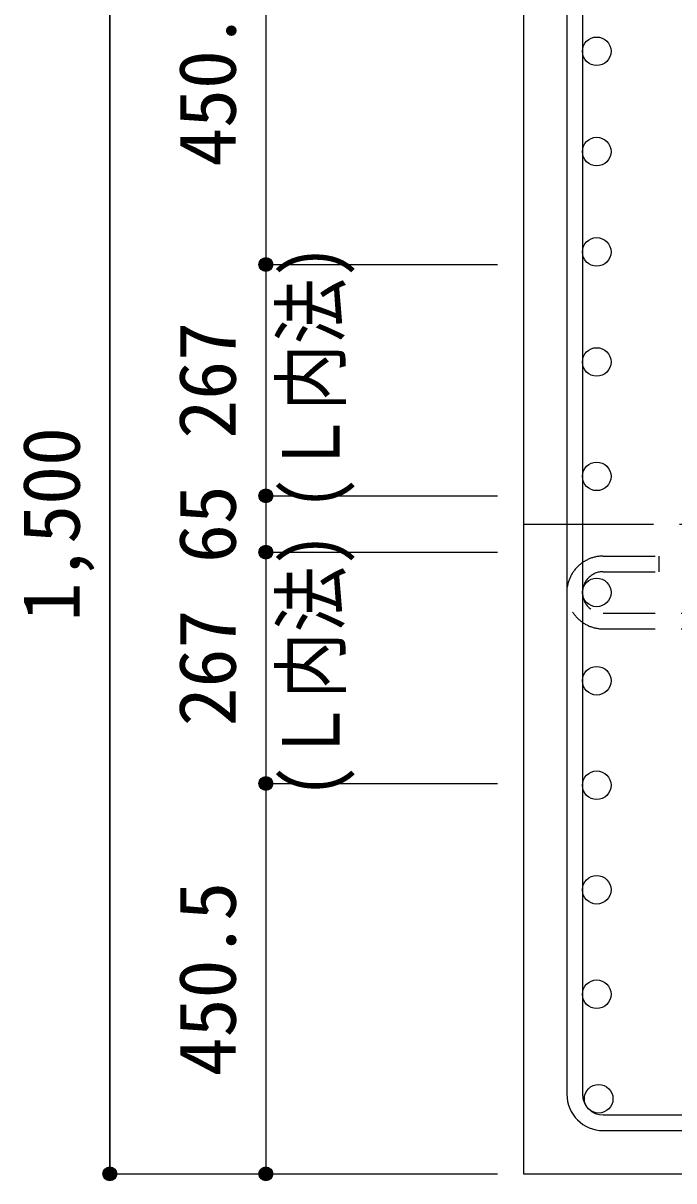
# Model space of a CAD drawing. Units: millimetres at full size, sheet at 1:30. Extents: x -5973 to 5954, y -4195 to 4201.
# Drawn here: x -775 to -24, y -2388 to -1052 of the extents above; entities that cross this region are included whole.
import ezdxf
from ezdxf.enums import TextEntityAlignment as Align

# ---------------------------------------------------------------- set-up
doc = ezdxf.new("R2010")
doc.units = ezdxf.units.MM
doc.header["$LTSCALE"] = 30
doc.header["$PDMODE"] = 32
doc.header["$PDSIZE"] = 15
doc.linetypes.add('CHAIN1', pattern=[8, 5, -1, 1, -1])
doc.linetypes.add('DASHED2', pattern=[3, 2, -1])
for name, color, linetype in [('0-1_躯体線', 2, 'Continuous'), ('0-3_立上り筋', 3, 'Continuous'), ('0-4_フープ筋', 7, 'Continuous'), ('0-7_文字', 4, 'Continuous'), ('0-C', 7, 'DASHED2'), ('0-D_寸法', 4, 'Continuous')]:
    doc.layers.add(name, color=color, linetype=linetype)
doc.styles.add('ＭＳ ゴシック', font='')
doc.styles.get('ＭＳ ゴシック').set_extended_font_data('MS Gothic')

msp = doc.modelspace()

# ---------------------------------------------------------------- linework, layer by layer
at = {"layer": '0-1_躯体線'}
for p, q in [((-197.56, -879.66), (-197.56, -2379.66)), ((-197.56, -2379.66), (213.94, -2379.66))]:
    msp.add_line(p, q, dxfattribs=at)
at = {"layer": '0-3_立上り筋'}
for centre in [(-113.06, -1084.13), (-113.06, -1199.9), (-113.06, -1315.66), (-113.06, -1442.66), (-113.06, -1574.66), (-113.06, -1708.66), (-113.06, -1810.56), (-113.06, -1931.16), (-113.06, -2051.77), (-113.06, -2172.37), (-110.87, -2292.97)]:
    msp.add_circle(centre, 16.5, dxfattribs=at)
at = {"layer": '0-4_フープ筋'}
for p, q in [((-147.56, -971.66), (-147.56, -2287.66)), ((-129.56, -971.66), (-129.56, -2287.66)), ((-105.56, -2311.66), (1210.44, -2311.66)), ((-105.56, -2329.66), (1210.44, -2329.66))]:
    msp.add_line(p, q, dxfattribs=at)
for radius in [42, 24]:
    msp.add_arc((-105.56, -2287.66), radius, 180, 270, dxfattribs=at)
at = {"layer": '0-C'}
for p, q in [((-105.56, -1684.66), (-41.56, -1684.66)), ((-105.56, -1732.66), (1210.44, -1732.66)), ((-105.56, -1750.66), (1210.44, -1750.66))]:
    msp.add_line(p, q, dxfattribs=at)
msp.add_lwpolyline([(-105.56, -1666.66), (-41.56, -1666.66), (-41.56, -1684.66)], dxfattribs=at)
for radius in [42, 24]:
    msp.add_arc((-105.56, -1708.66), radius, 90, 270, dxfattribs=at)
at = {"layer": '0-D_寸法'}
for p, q in [((-674.6, -2379.66), (-674.6, -879.66)), ((-674.6, -879.66), (-674.6, -2379.66)), ((-494.6, -879.66), (-494.6, -1330.16)), ((-494.6, -1330.16), (-227.56, -1330.16)), ((-494.6, -1330.16), (-494.6, -1597.16)), ((-494.6, -1597.16), (-227.56, -1597.16)), ((-494.6, -1597.16), (-494.6, -1662.16)), ((-494.6, -1662.16), (-227.56, -1662.16)), ((-494.6, -1662.16), (-494.6, -1929.16)), ((-494.6, -1929.16), (-227.56, -1929.16)), ((-494.6, -1929.16), (-494.6, -2379.66)), ((-674.6, -2379.66), (-494.6, -2379.66)), ((-494.6, -2379.66), (-227.56, -2379.66)), ((-494.6, -2379.66), (-227.56, -2379.66))]:
    msp.add_line(p, q, dxfattribs=at)
at = {"layer": '0-D_寸法', "linetype": 'CHAIN1'}
msp.add_line((-197.56, -1629.66), (1302.44, -1629.66), dxfattribs=at)
at = {"layer": '0-D_寸法'}
for centre, radius in [((-494.6, -1330.16), 8), ((-494.6, -1330.16), 7.2), ((-494.6, -1330.16), 6.4), ((-494.6, -1330.16), 5.6), ((-494.6, -1330.16), 4.8), ((-494.6, -1330.16), 4), ((-494.6, -1330.16), 3.2), ((-494.6, -1330.16), 2.4), ((-494.6, -1330.16), 1.6), ((-494.6, -1330.16), 0.8), ((-494.6, -1597.16), 8), ((-494.6, -1597.16), 7.2), ((-494.6, -1597.16), 6.4), ((-494.6, -1597.16), 5.6), ((-494.6, -1597.16), 4.8), ((-494.6, -1597.16), 4), ((-494.6, -1597.16), 3.2), ((-494.6, -1597.16), 2.4), ((-494.6, -1597.16), 1.6), ((-494.6, -1597.16), 0.8), ((-494.6, -1662.16), 8), ((-494.6, -1662.16), 7.2), ((-494.6, -1662.16), 6.4), ((-494.6, -1662.16), 5.6), ((-494.6, -1662.16), 4.8), ((-494.6, -1662.16), 4), ((-494.6, -1662.16), 3.2), ((-494.6, -1662.16), 2.4), ((-494.6, -1662.16), 1.6), ((-494.6, -1662.16), 0.8), ((-494.6, -1929.16), 8), ((-494.6, -1929.16), 7.2), ((-494.6, -1929.16), 6.4), ((-494.6, -1929.16), 5.6), ((-494.6, -1929.16), 4.8), ((-494.6, -1929.16), 4), ((-494.6, -1929.16), 3.2), ((-494.6, -1929.16), 2.4), ((-494.6, -1929.16), 1.6), ((-494.6, -1929.16), 0.8), ((-674.6, -2379.66), 8), ((-674.6, -2379.66), 7.2), ((-674.6, -2379.66), 6.4), ((-674.6, -2379.66), 5.6), ((-674.6, -2379.66), 4.8), ((-674.6, -2379.66), 4), ((-674.6, -2379.66), 3.2), ((-674.6, -2379.66), 2.4), ((-674.6, -2379.66), 1.6), ((-494.6, -2379.66), 8), ((-494.6, -2379.66), 7.2), ((-494.6, -2379.66), 6.4), ((-494.6, -2379.66), 5.6), ((-494.6, -2379.66), 4.8), ((-494.6, -2379.66), 4), ((-494.6, -2379.66), 3.2), ((-494.6, -2379.66), 2.4), ((-494.6, -2379.66), 1.6), ((-674.6, -2379.66), 0.8), ((-494.6, -2379.66), 0.8)]:
    msp.add_circle(centre, radius, dxfattribs=at)
at = {"layer": '0-D_寸法', "color": 7}
for p in [(-494.6, -1330.16), (-494.6, -1597.16), (-494.6, -1662.16), (-494.6, -1929.16), (-674.6, -2379.66), (-494.6, -2379.66)]:
    msp.add_point(p, dxfattribs=at)

# ---------------------------------------------------------------- texts
at = {"layer": '0-7_文字', "style": 'ＭＳ ゴシック', "width": 0.85}
for p in [(-389.94, -1613.48), (-389.94, -1945.85)]:
    msp.add_text('(Ｌ内法)', height=65.98, rotation=90, dxfattribs=at).set_placement(p, align=Align.BOTTOM_LEFT)
at = {"layer": '0-D_寸法', "style": 'ＭＳ ゴシック'}
for s, p in [('450.5', (-509.6, -1217.41)), ('267', (-509.6, -1531.16)), ('1,500', (-689.6, -1742.16)), ('65', (-509.6, -1674.66)), ('267', (-509.6, -1863.16)), ('450.5', (-509.6, -2266.91))]:
    msp.add_text(s, height=65.98, rotation=90, dxfattribs=at).set_placement(p, align=Align.BOTTOM_LEFT)

doc.saveas('drawing.dxf')
